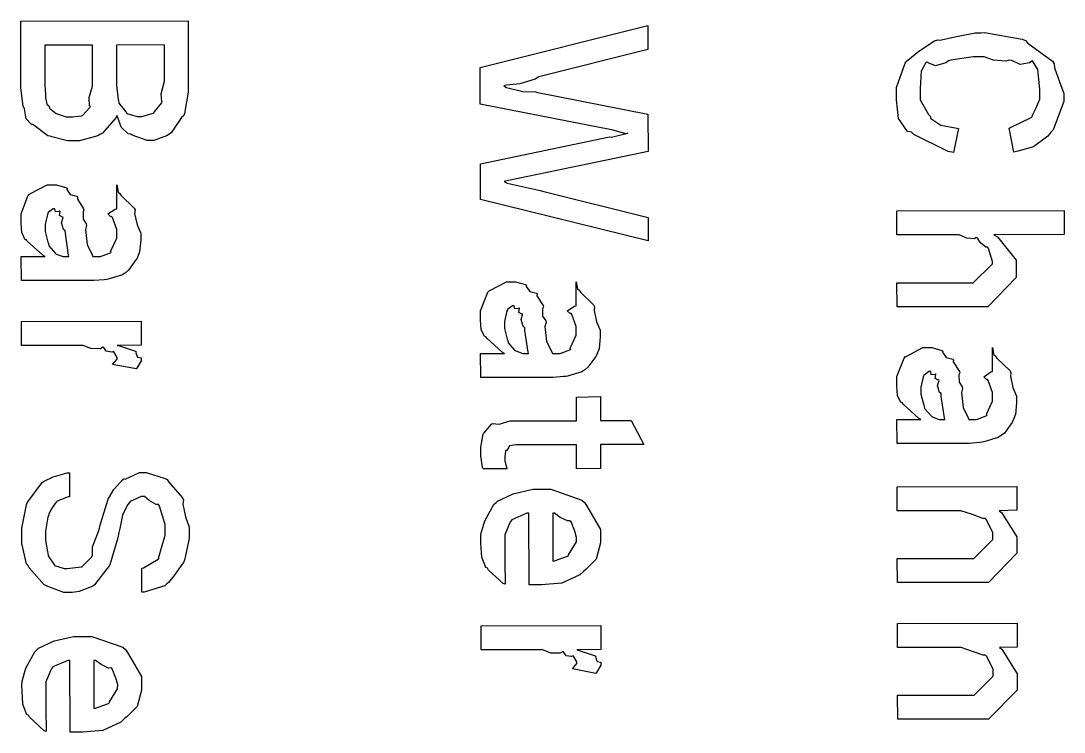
# Model space of a CAD drawing. Extents: x 0.2 to 11.6, y 0.3 to 16.2.
# Drawn here: x 8.075 to 8.681, y 3.822 to 4.234 of the extents above; entities that cross this region are included whole.
import ezdxf

# ---------------------------------------------------------------- set-up
doc = ezdxf.new("R2010")
doc.units = 0
doc.header["$MEASUREMENT"] = 0

msp = doc.modelspace()

# ---------------------------------------------------------------- linework, layer by layer
at = {"color": 0}
for p, q in [((8.07487, 4.23426), (8.1721, 4.23449)), ((8.07487, 4.19911), (8.07487, 4.23426)), ((8.07487, 4.23426), (8.07487, 4.23426)), ((8.1721, 4.23449), (8.1721, 4.1976)), ((8.34158, 4.20747), (8.43881, 4.23178)), ((8.43881, 4.23178), (8.43881, 4.21789)), ((8.59619, 4.21696), (8.60536, 4.22282)), ((8.60536, 4.22282), (8.60732, 4.22347)), ((8.60732, 4.22347), (8.6084, 4.22336)), ((8.6084, 4.22336), (8.61817, 4.22537)), ((8.61817, 4.22537), (8.6289, 4.2276)), ((8.6289, 4.2276), (8.63249, 4.2276)), ((8.63249, 4.2276), (8.63428, 4.22765)), ((8.63428, 4.22765), (8.65625, 4.22385)), ((8.65625, 4.22385), (8.6581, 4.22304)), ((8.6581, 4.22304), (8.65944, 4.22146)), ((8.08876, 4.22038), (8.08876, 4.19911)), ((8.11654, 4.22038), (8.08876, 4.22038)), ((8.08876, 4.22038), (8.08876, 4.22038)), ((8.11654, 4.19868), (8.11654, 4.22038)), ((8.15821, 4.2206), (8.13043, 4.22038)), ((8.13043, 4.22038), (8.13043, 4.19997)), ((8.13043, 4.22038), (8.13043, 4.22038)), ((8.15821, 4.20193), (8.15821, 4.2206)), ((8.43881, 4.21789), (8.37565, 4.20204)), ((8.58985, 4.21169), (8.59619, 4.21696)), ((8.65944, 4.22146), (8.67383, 4.21104)), ((8.58322, 4.19586), (8.58826, 4.21001)), ((8.58826, 4.21001), (8.58931, 4.21132)), ((8.58931, 4.21132), (8.58985, 4.21169)), ((8.60101, 4.21044), (8.60004, 4.20985)), ((8.60167, 4.21018), (8.60101, 4.21044)), ((8.60585, 4.20839), (8.60167, 4.21018)), ((8.61193, 4.21007), (8.60585, 4.20839)), ((8.61339, 4.21132), (8.61193, 4.21007)), ((8.61475, 4.21175), (8.61339, 4.21132)), ((8.62771, 4.21371), (8.61475, 4.21175)), ((8.63249, 4.21371), (8.62771, 4.21371)), ((8.63422, 4.21371), (8.63249, 4.21371)), ((8.63954, 4.21175), (8.63422, 4.21371)), ((8.64681, 4.2111), (8.63954, 4.21175)), ((8.64897, 4.21175), (8.64681, 4.2111)), ((8.65028, 4.21143), (8.64897, 4.21175)), ((8.655, 4.20915), (8.65028, 4.21143)), ((8.66049, 4.21013), (8.655, 4.20915)), ((8.66178, 4.2111), (8.66049, 4.21013)), ((8.66222, 4.21126), (8.66178, 4.2111)), ((8.66531, 4.20622), (8.66222, 4.21126)), ((8.67383, 4.21104), (8.67481, 4.20958)), ((8.34158, 4.18619), (8.34158, 4.20747)), ((8.34158, 4.20747), (8.34158, 4.20747)), ((8.5976, 4.20524), (8.59711, 4.19515)), ((8.60004, 4.20985), (8.5976, 4.20524)), ((8.66656, 4.19476), (8.66531, 4.20622)), ((8.67481, 4.20958), (8.67503, 4.20731)), ((8.67503, 4.20731), (8.67794, 4.19906)), ((8.07487, 4.19558), (8.07487, 4.19911)), ((8.08876, 4.19911), (8.08876, 4.19715)), ((8.11654, 4.19656), (8.11654, 4.19868)), ((8.13043, 4.19997), (8.13043, 4.19706)), ((8.15625, 4.19217), (8.15821, 4.19949)), ((8.15821, 4.19949), (8.15821, 4.20193)), ((8.36464, 4.19797), (8.35693, 4.19726)), ((8.37343, 4.20063), (8.36464, 4.19797)), ((8.37565, 4.20204), (8.37343, 4.20063)), ((8.67794, 4.19906), (8.68044, 4.19233)), ((8.07617, 4.1849), (8.07487, 4.19558)), ((8.08876, 4.19715), (8.08908, 4.19168)), ((8.11458, 4.19006), (8.11654, 4.19656)), ((8.13043, 4.19706), (8.13129, 4.18886)), ((8.15679, 4.18761), (8.15625, 4.19217)), ((8.1721, 4.19308), (8.16992, 4.18072)), ((8.1721, 4.1976), (8.1721, 4.19308)), ((8.35693, 4.19726), (8.35525, 4.19683)), ((8.35525, 4.19683), (8.35682, 4.19575)), ((8.35682, 4.19575), (8.36638, 4.19347)), ((8.36638, 4.19347), (8.37369, 4.19325)), ((8.37369, 4.19325), (8.37413, 4.19314)), ((8.37413, 4.19314), (8.43881, 4.18033)), ((8.58322, 4.19069), (8.58322, 4.19586)), ((8.59711, 4.19515), (8.59711, 4.19178)), ((8.59711, 4.19178), (8.59711, 4.18864)), ((8.66656, 4.19092), (8.66656, 4.19476)), ((8.68044, 4.19233), (8.68044, 4.19006)), ((8.08908, 4.19168), (8.08919, 4.19129)), ((8.08919, 4.19129), (8.08919, 4.19006)), ((8.08919, 4.19006), (8.08996, 4.18619)), ((8.08996, 4.18619), (8.0911, 4.18522)), ((8.11469, 4.18517), (8.11458, 4.19006)), ((8.13129, 4.18886), (8.13151, 4.18826)), ((8.13151, 4.18826), (8.13168, 4.18668)), ((8.13168, 4.18668), (8.13574, 4.18169)), ((8.15224, 4.18147), (8.15668, 4.18696)), ((8.15668, 4.18696), (8.1569, 4.18761)), ((8.1569, 4.18761), (8.15679, 4.18761)), ((8.41775, 4.17122), (8.34158, 4.18619)), ((8.58322, 4.18864), (8.58322, 4.19069)), ((8.58436, 4.17785), (8.58322, 4.18864)), ((8.59711, 4.18864), (8.60178, 4.18007)), ((8.66422, 4.18354), (8.66656, 4.18907)), ((8.66656, 4.18907), (8.66656, 4.19092)), ((8.68044, 4.18772), (8.67415, 4.17122)), ((8.68044, 4.19006), (8.68044, 4.18772)), ((8.07661, 4.18435), (8.07617, 4.1849)), ((8.07693, 4.18338), (8.07661, 4.18435)), ((8.07801, 4.17768), (8.07693, 4.18338)), ((8.0911, 4.18522), (8.09136, 4.18479)), ((8.09136, 4.18479), (8.09142, 4.18386)), ((8.09142, 4.18386), (8.09543, 4.18078)), ((8.09543, 4.18078), (8.09592, 4.18044)), ((8.09592, 4.18044), (8.09592, 4.18044)), ((8.09592, 4.18044), (8.10113, 4.17871)), ((8.11068, 4.17958), (8.11501, 4.18425)), ((8.11524, 4.185), (8.11469, 4.18517)), ((8.11501, 4.18425), (8.11524, 4.185)), ((8.13574, 4.18169), (8.13629, 4.18132)), ((8.13629, 4.18132), (8.13633, 4.18072)), ((8.13633, 4.18072), (8.14231, 4.17893)), ((8.14507, 4.17893), (8.15175, 4.18093)), ((8.15175, 4.18093), (8.15235, 4.18132)), ((8.15235, 4.18132), (8.15224, 4.18147)), ((8.16992, 4.18072), (8.16949, 4.17958)), ((8.43881, 4.18033), (8.43901, 4.15864)), ((8.60178, 4.18007), (8.60275, 4.17919)), ((8.66211, 4.17936), (8.66422, 4.18354)), ((8.08111, 4.17432), (8.07801, 4.17768)), ((8.08203, 4.17437), (8.08111, 4.17432)), ((8.08257, 4.17372), (8.08203, 4.17437)), ((8.0905, 4.16786), (8.08257, 4.17372)), ((8.10113, 4.17871), (8.10286, 4.17871)), ((8.10286, 4.17871), (8.10482, 4.17871)), ((8.10482, 4.17871), (8.11014, 4.17947)), ((8.11014, 4.17947), (8.11068, 4.17958)), ((8.11068, 4.17958), (8.11068, 4.17958)), ((8.13015, 4.17833), (8.12218, 4.16938)), ((8.13064, 4.17958), (8.13015, 4.17833)), ((8.13112, 4.17839), (8.13064, 4.17958)), ((8.13308, 4.17275), (8.13112, 4.17839)), ((8.14231, 4.17893), (8.14432, 4.17893)), ((8.14432, 4.17893), (8.14507, 4.17893)), ((8.16808, 4.17839), (8.16217, 4.1696)), ((8.16949, 4.17958), (8.16808, 4.17839)), ((8.58974, 4.17031), (8.58436, 4.17785)), ((8.60275, 4.17919), (8.60319, 4.17774)), ((8.60319, 4.17774), (8.60894, 4.17393)), ((8.60894, 4.17393), (8.6174, 4.17236)), ((8.64947, 4.17264), (8.66151, 4.17844)), ((8.66151, 4.17844), (8.66222, 4.17919)), ((8.66222, 4.17919), (8.66211, 4.17936)), ((8.09179, 4.16764), (8.0905, 4.16786)), ((8.09283, 4.16721), (8.09179, 4.16764)), ((8.11957, 4.16775), (8.10883, 4.16482)), ((8.1211, 4.16872), (8.11957, 4.16775)), ((8.12218, 4.16938), (8.1211, 4.16872)), ((8.13715, 4.169), (8.13308, 4.17275)), ((8.13867, 4.16872), (8.13715, 4.169)), ((8.13954, 4.16813), (8.13867, 4.16872)), ((8.14811, 4.16504), (8.13954, 4.16813)), ((8.16004, 4.16797), (8.15213, 4.16504)), ((8.16124, 4.16894), (8.16004, 4.16797)), ((8.16217, 4.1696), (8.16124, 4.16894)), ((8.41851, 4.17106), (8.41775, 4.17122)), ((8.41781, 4.16704), (8.42714, 4.16928)), ((8.42626, 4.16883), (8.41851, 4.17106)), ((8.42731, 4.16928), (8.42626, 4.16883)), ((8.42714, 4.16928), (8.42731, 4.16928)), ((8.5919, 4.16986), (8.58974, 4.17031)), ((8.59332, 4.16846), (8.5919, 4.16986)), ((8.61328, 4.15869), (8.59332, 4.16846)), ((8.61925, 4.17204), (8.61643, 4.15815)), ((8.6174, 4.17236), (8.61925, 4.17204)), ((8.61925, 4.17204), (8.61925, 4.17204)), ((8.64876, 4.17225), (8.64947, 4.17264)), ((8.65136, 4.15836), (8.64876, 4.17225)), ((8.67106, 4.16753), (8.66287, 4.16146)), ((8.67285, 4.16986), (8.67106, 4.16753)), ((8.67415, 4.17122), (8.67285, 4.16986)), ((8.10189, 4.16482), (8.09283, 4.16721)), ((8.10525, 4.16482), (8.10189, 4.16482)), ((8.10883, 4.16482), (8.10525, 4.16482)), ((8.14953, 4.16504), (8.14811, 4.16504)), ((8.15213, 4.16504), (8.14953, 4.16504)), ((8.34179, 4.15147), (8.41667, 4.1671)), ((8.41667, 4.1671), (8.41781, 4.16704)), ((8.66287, 4.16146), (8.65364, 4.1589)), ((8.43901, 4.15864), (8.38975, 4.14843)), ((8.61643, 4.15815), (8.61328, 4.15869)), ((8.65364, 4.1589), (8.65136, 4.15836)), ((8.34179, 4.13086), (8.34179, 4.15147)), ((8.38607, 4.14774), (8.35801, 4.14182)), ((8.38975, 4.14843), (8.38607, 4.14774)), ((8.08046, 4.13428), (8.09006, 4.13932)), ((8.09006, 4.13932), (8.09326, 4.13932)), ((8.09326, 4.13932), (8.09538, 4.13932)), ((8.09538, 4.13932), (8.10107, 4.13769)), ((8.10107, 4.13769), (8.10172, 4.13737)), ((8.10172, 4.13737), (8.10151, 4.13667)), ((8.13058, 4.13932), (8.13053, 4.13932)), ((8.13053, 4.13932), (8.13129, 4.13504)), ((8.13058, 4.12543), (8.13058, 4.13932)), ((8.35801, 4.14182), (8.35547, 4.14128)), ((8.35547, 4.14128), (8.35726, 4.14025)), ((8.35726, 4.14025), (8.37642, 4.13596)), ((8.07503, 4.12256), (8.07915, 4.13325)), ((8.07915, 4.13325), (8.08003, 4.13411)), ((8.08003, 4.13411), (8.08046, 4.13428)), ((8.10151, 4.13667), (8.10357, 4.13363)), ((8.10357, 4.13363), (8.10742, 4.13271)), ((8.10742, 4.13271), (8.10781, 4.13217)), ((8.10781, 4.13217), (8.10775, 4.13108)), ((8.13129, 4.13504), (8.13211, 4.13456)), ((8.13211, 4.13456), (8.13297, 4.13325)), ((8.13297, 4.13325), (8.14068, 4.12586)), ((8.37642, 4.13596), (8.37847, 4.13542)), ((8.37847, 4.13542), (8.43901, 4.12044)), ((8.09353, 4.12543), (8.09071, 4.12326)), ((8.09457, 4.12543), (8.09353, 4.12543)), ((8.09462, 4.12543), (8.09457, 4.12543)), ((8.09494, 4.12358), (8.09462, 4.12543)), ((8.10775, 4.13108), (8.11128, 4.12549)), ((8.11128, 4.12549), (8.11149, 4.12478)), ((8.12537, 4.1224), (8.12956, 4.12522)), ((8.12956, 4.12522), (8.13058, 4.12543)), ((8.14068, 4.12586), (8.14122, 4.12478)), ((8.43901, 4.10678), (8.34179, 4.13086)), ((8.07503, 4.11871), (8.07503, 4.12256)), ((8.09006, 4.12142), (8.08892, 4.11632)), ((8.09044, 4.12283), (8.09006, 4.12142)), ((8.09071, 4.12326), (8.09044, 4.12283)), ((8.09694, 4.12381), (8.09494, 4.12358)), ((8.09739, 4.12414), (8.09694, 4.12381)), ((8.09722, 4.12153), (8.0976, 4.12392)), ((8.09896, 4.12056), (8.09722, 4.12153)), ((8.0976, 4.12392), (8.09739, 4.12414)), ((8.09853, 4.11735), (8.09944, 4.12028)), ((8.09933, 4.12067), (8.09896, 4.12056)), ((8.09944, 4.12028), (8.09933, 4.12067)), ((8.11149, 4.12478), (8.111, 4.12358)), ((8.111, 4.12358), (8.11106, 4.11936)), ((8.11106, 4.11936), (8.11285, 4.11664)), ((8.12706, 4.12082), (8.12537, 4.1224)), ((8.12756, 4.12088), (8.12706, 4.12082)), ((8.12804, 4.12033), (8.12756, 4.12088)), ((8.13058, 4.11339), (8.12804, 4.12033)), ((8.14122, 4.12478), (8.14089, 4.12272)), ((8.14089, 4.12272), (8.14231, 4.1161)), ((8.43901, 4.12044), (8.43901, 4.10678)), ((8.58339, 4.12414), (8.68061, 4.12435)), ((8.58339, 4.11025), (8.58339, 4.12414)), ((8.58339, 4.12414), (8.58339, 4.12414)), ((8.68061, 4.12435), (8.68061, 4.11046)), ((8.07503, 4.11697), (8.07503, 4.11871)), ((8.07542, 4.11165), (8.07503, 4.11697)), ((8.08892, 4.11632), (8.08892, 4.11458)), ((8.08892, 4.11458), (8.08892, 4.11225)), ((8.09972, 4.11333), (8.09853, 4.11735)), ((8.10064, 4.11263), (8.09972, 4.11333)), ((8.11301, 4.11567), (8.11242, 4.11333)), ((8.11242, 4.11333), (8.11339, 4.1046)), ((8.11285, 4.11664), (8.11301, 4.11567)), ((8.13058, 4.11089), (8.13058, 4.11339)), ((8.14231, 4.1161), (8.14447, 4.11122)), ((8.07731, 4.10747), (8.07542, 4.11165)), ((8.07807, 4.10742), (8.07731, 4.10747)), ((8.07861, 4.10656), (8.07807, 4.10742)), ((8.08892, 4.11225), (8.09056, 4.10596)), ((8.10075, 4.111), (8.10064, 4.11263)), ((8.1026, 4.09853), (8.10075, 4.111)), ((8.12696, 4.10069), (8.13058, 4.10835)), ((8.13058, 4.10835), (8.13058, 4.11089)), ((8.14447, 4.10732), (8.14382, 4.10047)), ((8.14447, 4.11122), (8.14447, 4.1096)), ((8.14447, 4.1096), (8.14447, 4.10732)), ((8.61811, 4.11025), (8.58339, 4.11025)), ((8.61957, 4.11025), (8.61811, 4.11025)), ((8.62408, 4.10835), (8.61957, 4.11025)), ((8.62864, 4.10807), (8.62408, 4.10835)), ((8.62961, 4.10872), (8.62864, 4.10807)), ((8.63032, 4.10846), (8.62961, 4.10872)), ((8.632, 4.10563), (8.63032, 4.10846)), ((8.68061, 4.11046), (8.63981, 4.11025)), ((8.63981, 4.11025), (8.64188, 4.10906)), ((8.64188, 4.10906), (8.65283, 4.09565)), ((8.08763, 4.09842), (8.07861, 4.10656)), ((8.09056, 4.10596), (8.09088, 4.10525)), ((8.09088, 4.10525), (8.09104, 4.10394)), ((8.09104, 4.10394), (8.095, 4.0995)), ((8.11339, 4.1046), (8.11632, 4.09864)), ((8.63519, 4.10319), (8.632, 4.10563)), ((8.63633, 4.10308), (8.63519, 4.10319)), ((8.63678, 4.10243), (8.63633, 4.10308)), ((8.63894, 4.09483), (8.63678, 4.10243)), ((8.07525, 4.08376), (8.07503, 4.09765)), ((8.07503, 4.09765), (8.0785, 4.09765)), ((8.0785, 4.09765), (8.08632, 4.09765)), ((8.08632, 4.09765), (8.08892, 4.09765)), ((8.08892, 4.09765), (8.08763, 4.09842)), ((8.08892, 4.09765), (8.08892, 4.09765)), ((8.095, 4.0995), (8.09543, 4.09918)), ((8.09543, 4.09918), (8.09543, 4.09918)), ((8.09543, 4.09918), (8.0995, 4.09765)), ((8.0995, 4.09765), (8.10086, 4.09765)), ((8.10086, 4.09765), (8.10281, 4.09765)), ((8.10281, 4.09765), (8.1026, 4.09853)), ((8.10281, 4.09765), (8.10281, 4.09765)), ((8.11632, 4.09864), (8.11669, 4.09765)), ((8.11669, 4.09765), (8.11729, 4.09765)), ((8.11729, 4.09765), (8.1186, 4.09765)), ((8.1186, 4.09765), (8.11908, 4.09765)), ((8.11908, 4.09765), (8.12115, 4.09765)), ((8.12115, 4.09765), (8.1269, 4.09982)), ((8.1269, 4.09982), (8.12733, 4.10026)), ((8.12733, 4.10026), (8.12696, 4.10069)), ((8.14188, 4.09592), (8.14074, 4.0944)), ((8.14231, 4.09679), (8.14188, 4.09592)), ((8.14382, 4.10047), (8.14231, 4.09679)), ((8.63894, 4.09353), (8.63894, 4.09483)), ((8.63894, 4.09483), (8.63894, 4.09483)), ((8.65283, 4.09565), (8.65283, 4.09115)), ((8.13737, 4.08974), (8.13558, 4.08826)), ((8.14074, 4.0944), (8.13737, 4.08974)), ((8.62787, 4.08247), (8.63894, 4.09353)), ((8.65283, 4.09115), (8.65283, 4.0855)), ((8.07736, 4.08376), (8.07525, 4.08376)), ((8.08371, 4.08376), (8.07736, 4.08376)), ((8.08653, 4.08376), (8.08371, 4.08376)), ((8.08979, 4.08376), (8.08653, 4.08376)), ((8.09972, 4.08376), (8.08979, 4.08376)), ((8.10411, 4.08376), (8.09972, 4.08376)), ((8.11518, 4.08376), (8.10411, 4.08376)), ((8.11718, 4.08376), (8.11518, 4.08376)), ((8.12321, 4.08425), (8.11718, 4.08376)), ((8.12451, 4.08442), (8.12321, 4.08425)), ((8.12554, 4.08458), (8.12451, 4.08442)), ((8.13385, 4.08713), (8.12554, 4.08458)), ((8.13493, 4.08789), (8.13385, 4.08713)), ((8.13558, 4.08826), (8.13493, 4.08789)), ((8.34722, 4.07801), (8.35682, 4.08306)), ((8.35682, 4.08306), (8.36003, 4.08306)), ((8.36003, 4.08306), (8.36214, 4.08306)), ((8.36214, 4.08306), (8.36783, 4.08143)), ((8.39735, 4.08306), (8.39729, 4.08306)), ((8.39729, 4.08306), (8.39806, 4.07878)), ((8.39735, 4.06917), (8.39735, 4.08306)), ((8.65283, 4.0855), (8.63633, 4.06858)), ((8.34179, 4.06629), (8.34592, 4.07699)), ((8.34592, 4.07699), (8.34679, 4.07785)), ((8.34679, 4.07785), (8.34722, 4.07801)), ((8.36783, 4.08143), (8.36849, 4.08111)), ((8.36849, 4.08111), (8.36828, 4.0804)), ((8.36828, 4.0804), (8.37033, 4.07736)), ((8.37033, 4.07736), (8.37418, 4.07644)), ((8.39806, 4.07878), (8.39887, 4.07829)), ((8.39887, 4.07829), (8.39974, 4.07699)), ((8.39974, 4.07699), (8.40744, 4.06961)), ((8.58361, 4.06858), (8.58339, 4.08247)), ((8.58339, 4.08247), (8.62354, 4.08247)), ((8.62354, 4.08247), (8.62787, 4.08247)), ((8.37418, 4.07644), (8.37457, 4.0759)), ((8.37457, 4.0759), (8.37451, 4.07482)), ((8.37451, 4.07482), (8.37804, 4.06922)), ((8.34179, 4.06244), (8.34179, 4.06629)), ((8.35682, 4.06515), (8.35568, 4.06006)), ((8.35721, 4.06657), (8.35682, 4.06515)), ((8.35747, 4.067), (8.35721, 4.06657)), ((8.36029, 4.06917), (8.35747, 4.067)), ((8.36133, 4.06917), (8.36029, 4.06917)), ((8.36137, 4.06917), (8.36133, 4.06917)), ((8.36171, 4.06733), (8.36137, 4.06917)), ((8.36371, 4.06754), (8.36171, 4.06733)), ((8.36415, 4.06787), (8.36371, 4.06754)), ((8.36399, 4.06526), (8.36436, 4.06765)), ((8.36572, 4.06429), (8.36399, 4.06526)), ((8.36436, 4.06765), (8.36415, 4.06787)), ((8.37825, 4.06853), (8.37776, 4.06733)), ((8.37776, 4.06733), (8.37782, 4.0631)), ((8.37804, 4.06922), (8.37825, 4.06853)), ((8.39214, 4.06614), (8.39632, 4.06896)), ((8.39382, 4.06456), (8.39214, 4.06614)), ((8.39432, 4.06461), (8.39382, 4.06456)), ((8.39481, 4.06407), (8.39432, 4.06461)), ((8.39632, 4.06896), (8.39735, 4.06917)), ((8.40744, 4.06961), (8.40799, 4.06853)), ((8.40799, 4.06853), (8.40767, 4.06646)), ((8.40767, 4.06646), (8.40907, 4.05985)), ((8.62657, 4.06858), (8.58361, 4.06858)), ((8.63633, 4.06858), (8.62657, 4.06858)), ((8.07519, 4.06), (8.14464, 4.06022)), ((8.07519, 4.04611), (8.07519, 4.06)), ((8.07519, 4.06), (8.07519, 4.06)), ((8.14464, 4.06022), (8.14464, 4.04633)), ((8.34179, 4.06071), (8.34179, 4.06244)), ((8.34218, 4.05539), (8.34179, 4.06071)), ((8.35568, 4.06006), (8.35568, 4.05832)), ((8.36529, 4.06108), (8.36621, 4.06401)), ((8.36649, 4.05707), (8.36529, 4.06108)), ((8.3661, 4.0644), (8.36572, 4.06429)), ((8.36621, 4.06401), (8.3661, 4.0644)), ((8.37782, 4.0631), (8.37961, 4.06039)), ((8.37978, 4.0594), (8.37918, 4.05707)), ((8.37961, 4.06039), (8.37978, 4.0594)), ((8.39735, 4.05713), (8.39481, 4.06407)), ((8.40907, 4.05985), (8.41124, 4.05496)), ((8.34407, 4.05121), (8.34218, 4.05539)), ((8.35568, 4.05832), (8.35568, 4.05599)), ((8.35568, 4.05599), (8.35732, 4.04969)), ((8.3674, 4.05637), (8.36649, 4.05707)), ((8.36751, 4.05474), (8.3674, 4.05637)), ((8.36936, 4.04226), (8.36751, 4.05474)), ((8.37918, 4.05707), (8.38015, 4.04833)), ((8.39735, 4.05464), (8.39735, 4.05713)), ((8.39735, 4.05208), (8.39735, 4.05464)), ((8.41124, 4.05496), (8.41124, 4.05333)), ((8.41124, 4.05333), (8.41124, 4.05106)), ((8.34483, 4.05117), (8.34407, 4.05121)), ((8.34538, 4.05029), (8.34483, 4.05117)), ((8.35439, 4.04215), (8.34538, 4.05029)), ((8.35732, 4.04969), (8.35764, 4.04899)), ((8.35764, 4.04899), (8.35781, 4.04769)), ((8.35781, 4.04769), (8.36176, 4.04324)), ((8.38015, 4.04833), (8.38308, 4.04237)), ((8.39372, 4.04443), (8.39735, 4.05208)), ((8.41124, 4.05106), (8.41058, 4.04422)), ((8.10949, 4.04611), (8.07519, 4.04611)), ((8.111, 4.04611), (8.10949, 4.04611)), ((8.11556, 4.04428), (8.111, 4.04611)), ((8.12115, 4.04422), (8.11556, 4.04428)), ((8.1225, 4.04503), (8.12115, 4.04422)), ((8.12304, 4.04492), (8.1225, 4.04503)), ((8.12446, 4.04275), (8.12304, 4.04492)), ((8.12771, 4.04226), (8.12446, 4.04275)), ((8.12858, 4.04264), (8.12771, 4.04226)), ((8.1289, 4.04243), (8.12858, 4.04264)), ((8.13075, 4.03917), (8.1289, 4.04243)), ((8.14464, 4.04633), (8.13075, 4.04611)), ((8.13075, 4.04611), (8.13217, 4.04579)), ((8.13217, 4.04579), (8.14139, 4.04275)), ((8.14139, 4.04275), (8.14182, 4.04243)), ((8.14182, 4.04243), (8.14154, 4.04189)), ((8.14154, 4.04189), (8.14253, 4.03939)), ((8.34201, 4.0275), (8.34179, 4.04139)), ((8.34179, 4.04139), (8.34526, 4.04139)), ((8.34526, 4.04139), (8.35308, 4.04139)), ((8.35308, 4.04139), (8.35568, 4.04139)), ((8.35568, 4.04139), (8.35439, 4.04215)), ((8.35568, 4.04139), (8.35568, 4.04139)), ((8.36176, 4.04324), (8.36219, 4.04292)), ((8.36219, 4.04292), (8.36219, 4.04292)), ((8.36219, 4.04292), (8.36626, 4.04139)), ((8.36626, 4.04139), (8.36762, 4.04139)), ((8.36762, 4.04139), (8.36957, 4.04139)), ((8.36957, 4.04139), (8.36936, 4.04226)), ((8.36957, 4.04139), (8.36957, 4.04139)), ((8.38308, 4.04237), (8.38346, 4.04139)), ((8.38346, 4.04139), (8.38406, 4.04139)), ((8.38406, 4.04139), (8.38536, 4.04139)), ((8.38536, 4.04139), (8.38585, 4.04139)), ((8.38585, 4.04139), (8.38792, 4.04139)), ((8.38792, 4.04139), (8.39367, 4.04357)), ((8.39367, 4.04357), (8.3941, 4.044)), ((8.3941, 4.044), (8.39372, 4.04443)), ((8.40907, 4.04053), (8.40864, 4.03967)), ((8.41058, 4.04422), (8.40907, 4.04053)), ((8.58897, 4.03976), (8.59858, 4.04482)), ((8.59858, 4.04482), (8.60178, 4.04482)), ((8.60178, 4.04482), (8.60389, 4.04482)), ((8.60389, 4.04482), (8.6096, 4.04318)), ((8.6096, 4.04318), (8.61025, 4.04286)), ((8.61025, 4.04286), (8.61003, 4.04215)), ((8.61003, 4.04215), (8.61208, 4.03911)), ((8.63911, 4.04482), (8.63906, 4.04482)), ((8.63906, 4.04482), (8.63981, 4.04053)), ((8.63911, 4.03093), (8.63911, 4.04482)), ((8.63981, 4.04053), (8.64063, 4.04004)), ((8.12815, 4.03504), (8.13075, 4.03814)), ((8.14182, 4.03244), (8.12815, 4.03504)), ((8.12815, 4.03504), (8.12815, 4.03504)), ((8.13075, 4.03814), (8.13075, 4.03917)), ((8.13075, 4.03917), (8.13075, 4.03917)), ((8.14464, 4.03717), (8.14225, 4.03299)), ((8.14253, 4.03939), (8.14464, 4.0389)), ((8.14464, 4.0389), (8.14464, 4.03874)), ((8.14464, 4.03874), (8.14464, 4.03717)), ((8.4075, 4.03814), (8.40414, 4.03347)), ((8.40864, 4.03967), (8.4075, 4.03814)), ((8.58356, 4.02806), (8.58768, 4.03874)), ((8.58768, 4.03874), (8.58854, 4.03961)), ((8.58854, 4.03961), (8.58897, 4.03976)), ((8.61208, 4.03911), (8.61594, 4.03819)), ((8.61594, 4.03819), (8.61632, 4.03765)), ((8.61632, 4.03765), (8.61626, 4.03657)), ((8.61626, 4.03657), (8.61979, 4.03097)), ((8.64063, 4.04004), (8.6415, 4.03874)), ((8.6415, 4.03874), (8.64919, 4.03136)), ((8.14225, 4.03299), (8.14182, 4.03244)), ((8.39231, 4.02832), (8.39128, 4.02815)), ((8.40061, 4.03087), (8.39231, 4.02832)), ((8.40169, 4.03163), (8.40061, 4.03087)), ((8.40235, 4.03201), (8.40169, 4.03163)), ((8.40414, 4.03347), (8.40235, 4.03201)), ((8.59896, 4.02832), (8.59858, 4.0269)), ((8.59924, 4.02875), (8.59896, 4.02832)), ((8.60206, 4.03093), (8.59924, 4.02875)), ((8.60308, 4.03093), (8.60206, 4.03093)), ((8.60314, 4.03093), (8.60308, 4.03093)), ((8.60346, 4.02908), (8.60314, 4.03093)), ((8.60547, 4.02929), (8.60346, 4.02908)), ((8.6059, 4.02962), (8.60547, 4.02929)), ((8.60574, 4.02701), (8.60612, 4.0294)), ((8.60612, 4.0294), (8.6059, 4.02962)), ((8.62001, 4.03028), (8.61953, 4.02908)), ((8.61953, 4.02908), (8.61957, 4.02485)), ((8.61979, 4.03097), (8.62001, 4.03028)), ((8.6339, 4.02789), (8.63807, 4.03071)), ((8.63807, 4.03071), (8.63911, 4.03093)), ((8.64919, 4.03136), (8.64974, 4.03028)), ((8.64974, 4.03028), (8.64942, 4.02821)), ((8.64942, 4.02821), (8.65082, 4.0216)), ((8.34412, 4.0275), (8.34201, 4.0275)), ((8.35047, 4.0275), (8.34412, 4.0275)), ((8.35331, 4.0275), (8.35047, 4.0275)), ((8.35656, 4.0275), (8.35331, 4.0275)), ((8.36649, 4.0275), (8.35656, 4.0275)), ((8.37088, 4.0275), (8.36649, 4.0275)), ((8.38194, 4.0275), (8.37088, 4.0275)), ((8.38394, 4.0275), (8.38194, 4.0275)), ((8.38997, 4.028), (8.38394, 4.0275)), ((8.39128, 4.02815), (8.38997, 4.028)), ((8.58356, 4.02419), (8.58356, 4.02806)), ((8.58356, 4.02246), (8.58356, 4.02419)), ((8.58393, 4.01714), (8.58356, 4.02246)), ((8.59858, 4.0269), (8.59744, 4.02181)), ((8.60747, 4.02604), (8.60574, 4.02701)), ((8.60704, 4.02285), (8.60796, 4.02576)), ((8.60824, 4.01882), (8.60704, 4.02285)), ((8.60786, 4.02615), (8.60747, 4.02604)), ((8.60796, 4.02576), (8.60786, 4.02615)), ((8.61957, 4.02485), (8.62136, 4.02214)), ((8.62136, 4.02214), (8.62153, 4.02115)), ((8.63558, 4.02631), (8.6339, 4.02789)), ((8.63607, 4.02636), (8.63558, 4.02631)), ((8.63656, 4.02582), (8.63607, 4.02636)), ((8.63911, 4.01888), (8.63656, 4.02582)), ((8.39751, 4.01617), (8.4114, 4.01639)), ((8.39751, 4.00228), (8.39751, 4.01617)), ((8.4114, 4.01639), (8.4114, 4.0025)), ((8.58583, 4.01297), (8.58393, 4.01714)), ((8.59744, 4.02181), (8.59744, 4.02007)), ((8.59744, 4.02007), (8.59744, 4.01774)), ((8.59744, 4.01774), (8.59907, 4.01144)), ((8.60915, 4.01812), (8.60824, 4.01882)), ((8.60926, 4.0165), (8.60915, 4.01812)), ((8.61111, 4.00401), (8.60926, 4.0165)), ((8.62153, 4.02115), (8.62093, 4.01882)), ((8.62093, 4.01882), (8.6219, 4.0101)), ((8.63911, 4.01639), (8.63911, 4.01888)), ((8.63911, 4.01383), (8.63911, 4.01639)), ((8.65082, 4.0216), (8.653, 4.01671)), ((8.653, 4.01671), (8.653, 4.01508)), ((8.58658, 4.01292), (8.58583, 4.01297)), ((8.58713, 4.01204), (8.58658, 4.01292)), ((8.59614, 4.0039), (8.58713, 4.01204)), ((8.59907, 4.01144), (8.59939, 4.01074)), ((8.59939, 4.01074), (8.59956, 4.00944)), ((8.6219, 4.0101), (8.62483, 4.00412)), ((8.63547, 4.00618), (8.63911, 4.01383)), ((8.653, 4.01281), (8.65235, 4.00597)), ((8.653, 4.01508), (8.653, 4.01281)), ((8.59956, 4.00944), (8.60351, 4.00499)), ((8.60351, 4.00499), (8.60394, 4.00467)), ((8.60394, 4.00467), (8.60394, 4.00467)), ((8.60394, 4.00467), (8.60801, 4.00315)), ((8.61133, 4.00315), (8.61111, 4.00401)), ((8.62483, 4.00412), (8.62522, 4.00315)), ((8.62967, 4.00315), (8.63542, 4.00532)), ((8.63542, 4.00532), (8.63585, 4.00575)), ((8.63585, 4.00575), (8.63547, 4.00618)), ((8.65235, 4.00597), (8.65082, 4.00228)), ((8.34386, 3.99539), (8.34814, 4.00049)), ((8.34814, 4.00049), (8.34868, 4.00076)), ((8.34868, 4.00076), (8.34868, 4.00076)), ((8.34868, 4.00076), (8.35249, 4.00038)), ((8.35249, 4.00038), (8.35906, 4.00228)), ((8.35906, 4.00228), (8.36128, 4.00228)), ((8.36128, 4.00228), (8.39751, 4.00228)), ((8.4114, 4.0025), (8.42919, 4.0025)), ((8.42919, 4.0025), (8.43658, 3.98861)), ((8.58376, 3.98926), (8.58356, 4.00315)), ((8.58356, 4.00315), (8.58703, 4.00315)), ((8.58703, 4.00315), (8.59483, 4.00315)), ((8.59483, 4.00315), (8.59744, 4.00315)), ((8.59744, 4.00315), (8.59614, 4.0039)), ((8.59744, 4.00315), (8.59744, 4.00315)), ((8.60801, 4.00315), (8.60938, 4.00315)), ((8.60938, 4.00315), (8.61133, 4.00315)), ((8.61133, 4.00315), (8.61133, 4.00315)), ((8.62522, 4.00315), (8.62582, 4.00315)), ((8.62582, 4.00315), (8.62711, 4.00315)), ((8.62711, 4.00315), (8.62761, 4.00315)), ((8.62761, 4.00315), (8.62967, 4.00315)), ((8.64925, 3.99989), (8.64589, 3.99522)), ((8.65039, 4.00142), (8.64925, 3.99989)), ((8.65082, 4.00228), (8.65039, 4.00142)), ((8.34196, 3.98703), (8.34338, 3.99468)), ((8.34338, 3.99468), (8.34369, 3.99533)), ((8.34369, 3.99533), (8.34386, 3.99539)), ((8.64236, 3.99262), (8.63406, 3.99007)), ((8.64344, 3.99338), (8.64236, 3.99262)), ((8.6441, 3.99376), (8.64344, 3.99338)), ((8.64589, 3.99522), (8.6441, 3.99376)), ((8.34196, 3.98426), (8.34196, 3.98703)), ((8.35824, 3.98708), (8.35704, 3.98508)), ((8.35846, 3.98774), (8.35824, 3.98708)), ((8.35867, 3.98785), (8.35846, 3.98774)), ((8.36253, 3.98839), (8.35867, 3.98785)), ((8.36387, 3.98839), (8.36253, 3.98839)), ((8.39751, 3.98839), (8.36387, 3.98839)), ((8.39751, 3.9745), (8.39751, 3.98839)), ((8.43658, 3.98861), (8.4114, 3.98861)), ((8.4114, 3.98861), (8.4114, 3.97472)), ((8.58589, 3.98926), (8.58376, 3.98926)), ((8.59224, 3.98926), (8.58589, 3.98926)), ((8.59506, 3.98926), (8.59224, 3.98926)), ((8.59831, 3.98926), (8.59506, 3.98926)), ((8.60824, 3.98926), (8.59831, 3.98926)), ((8.61263, 3.98926), (8.60824, 3.98926)), ((8.62369, 3.98926), (8.61263, 3.98926)), ((8.62571, 3.98926), (8.62369, 3.98926)), ((8.63172, 3.98975), (8.62571, 3.98926)), ((8.63303, 3.9899), (8.63172, 3.98975)), ((8.63406, 3.99007), (8.63303, 3.9899)), ((8.34196, 3.9821), (8.34196, 3.98426)), ((8.34293, 3.97542), (8.34196, 3.9821)), ((8.35633, 3.98469), (8.35585, 3.98161)), ((8.35585, 3.98161), (8.35585, 3.98058)), ((8.35585, 3.98058), (8.35585, 3.97906)), ((8.3565, 3.98535), (8.35633, 3.98469)), ((8.35704, 3.98508), (8.3565, 3.98535)), ((8.3565, 3.98535), (8.3565, 3.98535)), ((8.34326, 3.9745), (8.34293, 3.97542)), ((8.35715, 3.9745), (8.34326, 3.9745)), ((8.35585, 3.97906), (8.35693, 3.97515)), ((8.35693, 3.97515), (8.35715, 3.9745)), ((8.35715, 3.9745), (8.35715, 3.9745)), ((8.4114, 3.97472), (8.39751, 3.9745)), ((8.08837, 3.96739), (8.09364, 3.96978)), ((8.09364, 3.96978), (8.10172, 3.97217)), ((8.10172, 3.97217), (8.10314, 3.97217)), ((8.10314, 3.97217), (8.10314, 3.95828)), ((8.10314, 3.97217), (8.10314, 3.97217)), ((8.12885, 3.96251), (8.13396, 3.9681)), ((8.13396, 3.9681), (8.13482, 3.96869)), ((8.13482, 3.96869), (8.13536, 3.96847)), ((8.13536, 3.96847), (8.14372, 3.97239)), ((8.14372, 3.97239), (8.14654, 3.97239)), ((8.14654, 3.97239), (8.14757, 3.97239)), ((8.14757, 3.97239), (8.15875, 3.96897)), ((8.15875, 3.96897), (8.15978, 3.96826)), ((8.15978, 3.96826), (8.16069, 3.96674)), ((8.07889, 3.95529), (8.08729, 3.96664)), ((8.08729, 3.96664), (8.08837, 3.96739)), ((8.08837, 3.96739), (8.08837, 3.96739)), ((8.12614, 3.95785), (8.12885, 3.96251)), ((8.16069, 3.96674), (8.16878, 3.95763)), ((8.36063, 3.95996), (8.37218, 3.96262)), ((8.37218, 3.96262), (8.37608, 3.96262)), ((8.37608, 3.96262), (8.3826, 3.96262)), ((8.3826, 3.96262), (8.40061, 3.95632)), ((8.58365, 3.96408), (8.6531, 3.96431)), ((8.58365, 3.95019), (8.58365, 3.96408)), ((8.58365, 3.96408), (8.58365, 3.96408)), ((8.6531, 3.96431), (8.6531, 3.95042)), ((8.09603, 3.95568), (8.09554, 3.95524)), ((8.10237, 3.95817), (8.09603, 3.95568)), ((8.10314, 3.95828), (8.10237, 3.95817)), ((8.12067, 3.94129), (8.12565, 3.95692)), ((8.12565, 3.95692), (8.12614, 3.95785)), ((8.12614, 3.95785), (8.12614, 3.95785)), ((8.13835, 3.95562), (8.13786, 3.95503)), ((8.14481, 3.9585), (8.13835, 3.95562)), ((8.14567, 3.9585), (8.14481, 3.9585)), ((8.1466, 3.9585), (8.14567, 3.9585)), ((8.14936, 3.95617), (8.1466, 3.9585)), ((8.15343, 3.95378), (8.14936, 3.95617)), ((8.16878, 3.95763), (8.16932, 3.95632)), ((8.16932, 3.95632), (8.16894, 3.95404)), ((8.35092, 3.95503), (8.35167, 3.95578)), ((8.35167, 3.95578), (8.36063, 3.95996)), ((8.40061, 3.95632), (8.40213, 3.95503)), ((8.07536, 3.94), (8.07807, 3.9535)), ((8.07807, 3.9535), (8.07861, 3.95481)), ((8.07861, 3.95481), (8.07889, 3.95529)), ((8.09218, 3.95068), (8.09119, 3.94824)), ((8.09467, 3.95415), (8.09218, 3.95068)), ((8.09554, 3.95524), (8.09467, 3.95415)), ((8.13678, 3.95356), (8.1339, 3.9476)), ((8.13786, 3.95503), (8.13678, 3.95356)), ((8.15478, 3.95372), (8.15343, 3.95378)), ((8.15543, 3.9529), (8.15478, 3.95372)), ((8.15869, 3.94217), (8.15543, 3.9529)), ((8.16894, 3.95404), (8.17042, 3.94656)), ((8.34418, 3.94428), (8.34939, 3.95372)), ((8.34939, 3.95372), (8.35092, 3.95503)), ((8.40213, 3.95503), (8.40326, 3.95324)), ((8.40326, 3.95324), (8.41146, 3.93929)), ((8.61838, 3.95019), (8.58365, 3.95019)), ((8.62061, 3.95019), (8.61838, 3.95019)), ((8.62733, 3.94792), (8.62061, 3.95019)), ((8.6531, 3.95042), (8.6429, 3.95019)), ((8.6429, 3.95019), (8.64426, 3.94911)), ((8.09056, 3.94635), (8.08925, 3.93837)), ((8.09099, 3.94743), (8.09056, 3.94635)), ((8.09119, 3.94824), (8.09099, 3.94743)), ((8.1339, 3.9476), (8.13226, 3.93983)), ((8.17042, 3.94656), (8.17258, 3.94071)), ((8.34201, 3.93658), (8.34418, 3.94428)), ((8.35938, 3.94418), (8.3585, 3.94271)), ((8.35997, 3.94488), (8.35938, 3.94418)), ((8.36865, 3.94868), (8.35997, 3.94488)), ((8.36979, 3.94874), (8.36865, 3.94868)), ((8.37001, 3.90707), (8.36979, 3.94874)), ((8.38368, 3.94874), (8.38368, 3.92096)), ((8.38471, 3.94868), (8.38368, 3.94874)), ((8.38368, 3.94874), (8.38368, 3.94874)), ((8.38801, 3.94629), (8.38471, 3.94868)), ((8.39231, 3.94428), (8.38801, 3.94629)), ((8.39367, 3.94439), (8.39231, 3.94428)), ((8.39432, 3.94374), (8.39367, 3.94439)), ((8.3966, 3.93832), (8.39432, 3.94374)), ((8.63336, 3.94564), (8.62733, 3.94792)), ((8.63488, 3.94564), (8.63336, 3.94564)), ((8.63558, 3.94488), (8.63488, 3.94564)), ((8.63921, 3.93733), (8.63558, 3.94488)), ((8.64426, 3.94911), (8.6531, 3.93494)), ((8.07536, 3.93506), (8.07536, 3.94)), ((8.08925, 3.93837), (8.08925, 3.93571)), ((8.11638, 3.92914), (8.12001, 3.93804)), ((8.12001, 3.93804), (8.1205, 3.94006)), ((8.1205, 3.94006), (8.12067, 3.94129)), ((8.13178, 3.93744), (8.13118, 3.93451)), ((8.13226, 3.93983), (8.13178, 3.93744)), ((8.15869, 3.93832), (8.15869, 3.94217)), ((8.15869, 3.93593), (8.15869, 3.93832)), ((8.17258, 3.94071), (8.17258, 3.93875)), ((8.17258, 3.93875), (8.17258, 3.93408)), ((8.3585, 3.94271), (8.3559, 3.93619)), ((8.39757, 3.93463), (8.3966, 3.93832)), ((8.41146, 3.93929), (8.41146, 3.93463)), ((8.63921, 3.93457), (8.63921, 3.93733)), ((8.07536, 3.93115), (8.07536, 3.93506)), ((8.08925, 3.93571), (8.08925, 3.93317)), ((8.08925, 3.93317), (8.09033, 3.92626)), ((8.13118, 3.93451), (8.12657, 3.91878)), ((8.15647, 3.9286), (8.15869, 3.93593)), ((8.17258, 3.93408), (8.16988, 3.92144)), ((8.34201, 3.93397), (8.34201, 3.93658)), ((8.34201, 3.93132), (8.34201, 3.93397)), ((8.34244, 3.92329), (8.34201, 3.93132)), ((8.3559, 3.93619), (8.3559, 3.93397)), ((8.3559, 3.93397), (8.3559, 3.93203)), ((8.3559, 3.93203), (8.3559, 3.92763)), ((8.39279, 3.92458), (8.39757, 3.93213)), ((8.39757, 3.93213), (8.39757, 3.93463)), ((8.39757, 3.93463), (8.39757, 3.93463)), ((8.41146, 3.93147), (8.4089, 3.92204)), ((8.41146, 3.93463), (8.41146, 3.93147)), ((8.62815, 3.92242), (8.63921, 3.93349)), ((8.63921, 3.93349), (8.63921, 3.93457)), ((8.6531, 3.93494), (8.6531, 3.93024)), ((8.07813, 3.91943), (8.07536, 3.93115)), ((8.09033, 3.92626), (8.09056, 3.92551)), ((8.09056, 3.92551), (8.09065, 3.92404)), ((8.11638, 3.92443), (8.11638, 3.92914)), ((8.15489, 3.92329), (8.15647, 3.9286)), ((8.3559, 3.92763), (8.3559, 3.92617)), ((8.3559, 3.92617), (8.3559, 3.92486)), ((8.6531, 3.92546), (8.63661, 3.90853)), ((8.6531, 3.93024), (8.6531, 3.92546)), ((8.07904, 3.91835), (8.07813, 3.91943)), ((8.09065, 3.92404), (8.09403, 3.91917)), ((8.09403, 3.91917), (8.09446, 3.91878)), ((8.11051, 3.91781), (8.11604, 3.9235)), ((8.11604, 3.9235), (8.11638, 3.92443)), ((8.11638, 3.92443), (8.11638, 3.92443)), ((8.14615, 3.91699), (8.15468, 3.92204)), ((8.15468, 3.92204), (8.15522, 3.9229)), ((8.15522, 3.9229), (8.15489, 3.92329)), ((8.16932, 3.92008), (8.16786, 3.91846)), ((8.16988, 3.92144), (8.16932, 3.92008)), ((8.34478, 3.91715), (8.34244, 3.92329)), ((8.3559, 3.92486), (8.3559, 3.92193)), ((8.3559, 3.92193), (8.3559, 3.92096)), ((8.3559, 3.92096), (8.35612, 3.9075)), ((8.3559, 3.92096), (8.3559, 3.92096)), ((8.38368, 3.92096), (8.38465, 3.92106)), ((8.38465, 3.92106), (8.39225, 3.92378)), ((8.39225, 3.92378), (8.39279, 3.92421)), ((8.39279, 3.92421), (8.39279, 3.92458)), ((8.4089, 3.92204), (8.4031, 3.91618)), ((8.58388, 3.90853), (8.58365, 3.92242)), ((8.58365, 3.92242), (8.62229, 3.92242)), ((8.62229, 3.92242), (8.62815, 3.92242)), ((8.07969, 3.9171), (8.07904, 3.91835)), ((8.08832, 3.90717), (8.07969, 3.9171)), ((8.09446, 3.91878), (8.0944, 3.9184)), ((8.0944, 3.9184), (8.09993, 3.91661)), ((8.09993, 3.91661), (8.10183, 3.91661)), ((8.10183, 3.91661), (8.10986, 3.91753)), ((8.10183, 3.91661), (8.10183, 3.91661)), ((8.10986, 3.91753), (8.11051, 3.91769)), ((8.11051, 3.91769), (8.11051, 3.91781)), ((8.12472, 3.9165), (8.11757, 3.90707)), ((8.12614, 3.91792), (8.12472, 3.9165)), ((8.12657, 3.91878), (8.12614, 3.91792)), ((8.14501, 3.91683), (8.14615, 3.91699)), ((8.14501, 3.90294), (8.14501, 3.91683)), ((8.16786, 3.91846), (8.1639, 3.9126)), ((8.34571, 3.91683), (8.34478, 3.91715)), ((8.34635, 3.91569), (8.34571, 3.91683)), ((8.35499, 3.90788), (8.34635, 3.91569)), ((8.40147, 3.91488), (8.39947, 3.91292)), ((8.4031, 3.91618), (8.40147, 3.91488)), ((8.08946, 3.90685), (8.08832, 3.90717)), ((8.11757, 3.90707), (8.1166, 3.90642)), ((8.15956, 3.90771), (8.15842, 3.90657)), ((8.16064, 3.90847), (8.15956, 3.90771)), ((8.1639, 3.9126), (8.16064, 3.90847)), ((8.35612, 3.9075), (8.35499, 3.90788)), ((8.37061, 3.90707), (8.37001, 3.90707)), ((8.37244, 3.90707), (8.37061, 3.90707)), ((8.37326, 3.90707), (8.37244, 3.90707)), ((8.37717, 3.90707), (8.37326, 3.90707)), ((8.38889, 3.90804), (8.37717, 3.90707)), ((8.39947, 3.91292), (8.38889, 3.90804)), ((8.62554, 3.90853), (8.58388, 3.90853)), ((8.63661, 3.90853), (8.62554, 3.90853)), ((8.09056, 3.90619), (8.08946, 3.90685)), ((8.09987, 3.90272), (8.09056, 3.90619)), ((8.10335, 3.90272), (8.09987, 3.90272)), ((8.10465, 3.90272), (8.10335, 3.90272)), ((8.10872, 3.90321), (8.10465, 3.90272)), ((8.11464, 3.9056), (8.10872, 3.90321)), ((8.1166, 3.90642), (8.11464, 3.9056)), ((8.14638, 3.903), (8.14501, 3.90294)), ((8.15842, 3.90657), (8.14638, 3.903)), ((8.34213, 3.88331), (8.41157, 3.88351)), ((8.34213, 3.86942), (8.34213, 3.88331)), ((8.34213, 3.88331), (8.34213, 3.88331)), ((8.41157, 3.88351), (8.41157, 3.86963)), ((8.58382, 3.88471), (8.65326, 3.88493)), ((8.58382, 3.87082), (8.58382, 3.88471)), ((8.58382, 3.88471), (8.58382, 3.88471)), ((8.65326, 3.88493), (8.65326, 3.87104)), ((8.09412, 3.87457), (8.10568, 3.87722)), ((8.10568, 3.87722), (8.1096, 3.87722)), ((8.1096, 3.87722), (8.1161, 3.87722)), ((8.1161, 3.87722), (8.13411, 3.87093)), ((8.08518, 3.87039), (8.09412, 3.87457)), ((8.13411, 3.87093), (8.13564, 3.86963)), ((8.61854, 3.87082), (8.58382, 3.87082)), ((8.62076, 3.87082), (8.61854, 3.87082)), ((8.6275, 3.86854), (8.62076, 3.87082)), ((8.65326, 3.87104), (8.64307, 3.87082)), ((8.64307, 3.87082), (8.64442, 3.86974)), ((8.07769, 3.85889), (8.0829, 3.86833)), ((8.0829, 3.86833), (8.08442, 3.86963)), ((8.08442, 3.86963), (8.08518, 3.87039)), ((8.13564, 3.86963), (8.13678, 3.86783)), ((8.13678, 3.86783), (8.14496, 3.85389)), ((8.37642, 3.86942), (8.34213, 3.86942)), ((8.37793, 3.86942), (8.37642, 3.86942)), ((8.38249, 3.86757), (8.37793, 3.86942)), ((8.38807, 3.86751), (8.38249, 3.86757)), ((8.38943, 3.86833), (8.38807, 3.86751)), ((8.38997, 3.86822), (8.38943, 3.86833)), ((8.39139, 3.86604), (8.38997, 3.86822)), ((8.39464, 3.86556), (8.39139, 3.86604)), ((8.39551, 3.86594), (8.39464, 3.86556)), ((8.39583, 3.86572), (8.39551, 3.86594)), ((8.39768, 3.86247), (8.39583, 3.86572)), ((8.41157, 3.86963), (8.39768, 3.86942)), ((8.39768, 3.86942), (8.39908, 3.86908)), ((8.39908, 3.86908), (8.40831, 3.86604)), ((8.40831, 3.86604), (8.40875, 3.86572)), ((8.40875, 3.86572), (8.40847, 3.86518)), ((8.40847, 3.86518), (8.40944, 3.86268)), ((8.63351, 3.86626), (8.6275, 3.86854)), ((8.63504, 3.86626), (8.63351, 3.86626)), ((8.63574, 3.8655), (8.63504, 3.86626)), ((8.63937, 3.85796), (8.63574, 3.8655)), ((8.64442, 3.86974), (8.65326, 3.85558)), ((8.07553, 3.85118), (8.07769, 3.85889)), ((8.09289, 3.85878), (8.09201, 3.85732)), ((8.09347, 3.85949), (8.09289, 3.85878)), ((8.10215, 3.86328), (8.09347, 3.85949)), ((8.10331, 3.86333), (8.10215, 3.86328)), ((8.10351, 3.82167), (8.10331, 3.86333)), ((8.11719, 3.86333), (8.11718, 3.83556)), ((8.11822, 3.86328), (8.11719, 3.86333)), ((8.11719, 3.86333), (8.11719, 3.86333)), ((8.12153, 3.86089), (8.11822, 3.86328)), ((8.12582, 3.85889), (8.12153, 3.86089)), ((8.12717, 3.859), (8.12582, 3.85889)), ((8.12782, 3.85835), (8.12717, 3.859)), ((8.39507, 3.85835), (8.39768, 3.86143)), ((8.39768, 3.86143), (8.39768, 3.86247)), ((8.39768, 3.86247), (8.39768, 3.86247)), ((8.41157, 3.86046), (8.40918, 3.85628)), ((8.40944, 3.86268), (8.41157, 3.86219)), ((8.41157, 3.86219), (8.41157, 3.86203)), ((8.41157, 3.86203), (8.41157, 3.86046)), ((8.09201, 3.85732), (8.08942, 3.85081)), ((8.1301, 3.85292), (8.12782, 3.85835)), ((8.13108, 3.84924), (8.1301, 3.85292)), ((8.14496, 3.85389), (8.14497, 3.84924)), ((8.40875, 3.85574), (8.39507, 3.85835)), ((8.39507, 3.85835), (8.39507, 3.85835)), ((8.40918, 3.85628), (8.40875, 3.85574)), ((8.62831, 3.84304), (8.63937, 3.85411)), ((8.63937, 3.85519), (8.63937, 3.85796)), ((8.63937, 3.85411), (8.63937, 3.85519)), ((8.65326, 3.85558), (8.65326, 3.85086)), ((8.07551, 3.84858), (8.07553, 3.85118)), ((8.07553, 3.84592), (8.07551, 3.84858)), ((8.08942, 3.85081), (8.0894, 3.84858)), ((8.0894, 3.84858), (8.0894, 3.84663)), ((8.0894, 3.84663), (8.0894, 3.84224)), ((8.12631, 3.83919), (8.13107, 3.84674)), ((8.13107, 3.84674), (8.13108, 3.84924)), ((8.13108, 3.84924), (8.13108, 3.84924)), ((8.14497, 3.84924), (8.14496, 3.84608)), ((8.65326, 3.85086), (8.65326, 3.84608)), ((8.07596, 3.83789), (8.07553, 3.84592)), ((8.0894, 3.84224), (8.0894, 3.84076)), ((8.0894, 3.84076), (8.08942, 3.83946)), ((8.14496, 3.84608), (8.14242, 3.83664)), ((8.58404, 3.82915), (8.58382, 3.84304)), ((8.58382, 3.84304), (8.62244, 3.84304)), ((8.62244, 3.84304), (8.62831, 3.84304)), ((8.65326, 3.84608), (8.63678, 3.82915)), ((8.07829, 3.83176), (8.07596, 3.83789)), ((8.08942, 3.83946), (8.0894, 3.83653)), ((8.0894, 3.83653), (8.0894, 3.83556)), ((8.0894, 3.83556), (8.08963, 3.8221)), ((8.0894, 3.83556), (8.0894, 3.83556)), ((8.11718, 3.83556), (8.11817, 3.83567)), ((8.11817, 3.83567), (8.12576, 3.83838)), ((8.12576, 3.83838), (8.12631, 3.83882)), ((8.12631, 3.83882), (8.12631, 3.83919)), ((8.14242, 3.83664), (8.13661, 3.83078)), ((8.07921, 3.83143), (8.07829, 3.83176)), ((8.07986, 3.83029), (8.07921, 3.83143)), ((8.08849, 3.82249), (8.07986, 3.83029)), ((8.13499, 3.82949), (8.13297, 3.82753)), ((8.13661, 3.83078), (8.13499, 3.82949)), ((8.62571, 3.82915), (8.58404, 3.82915)), ((8.63678, 3.82915), (8.62571, 3.82915)), ((8.08963, 3.8221), (8.08849, 3.82249)), ((8.1224, 3.82265), (8.11068, 3.82167)), ((8.13297, 3.82753), (8.1224, 3.82265)), ((8.10411, 3.82167), (8.10351, 3.82167)), ((8.10596, 3.82167), (8.10411, 3.82167)), ((8.10678, 3.82167), (8.10596, 3.82167)), ((8.11068, 3.82167), (8.10678, 3.82167))]:
    msp.add_line(p, q, dxfattribs=at)

doc.saveas('drawing.dxf')
